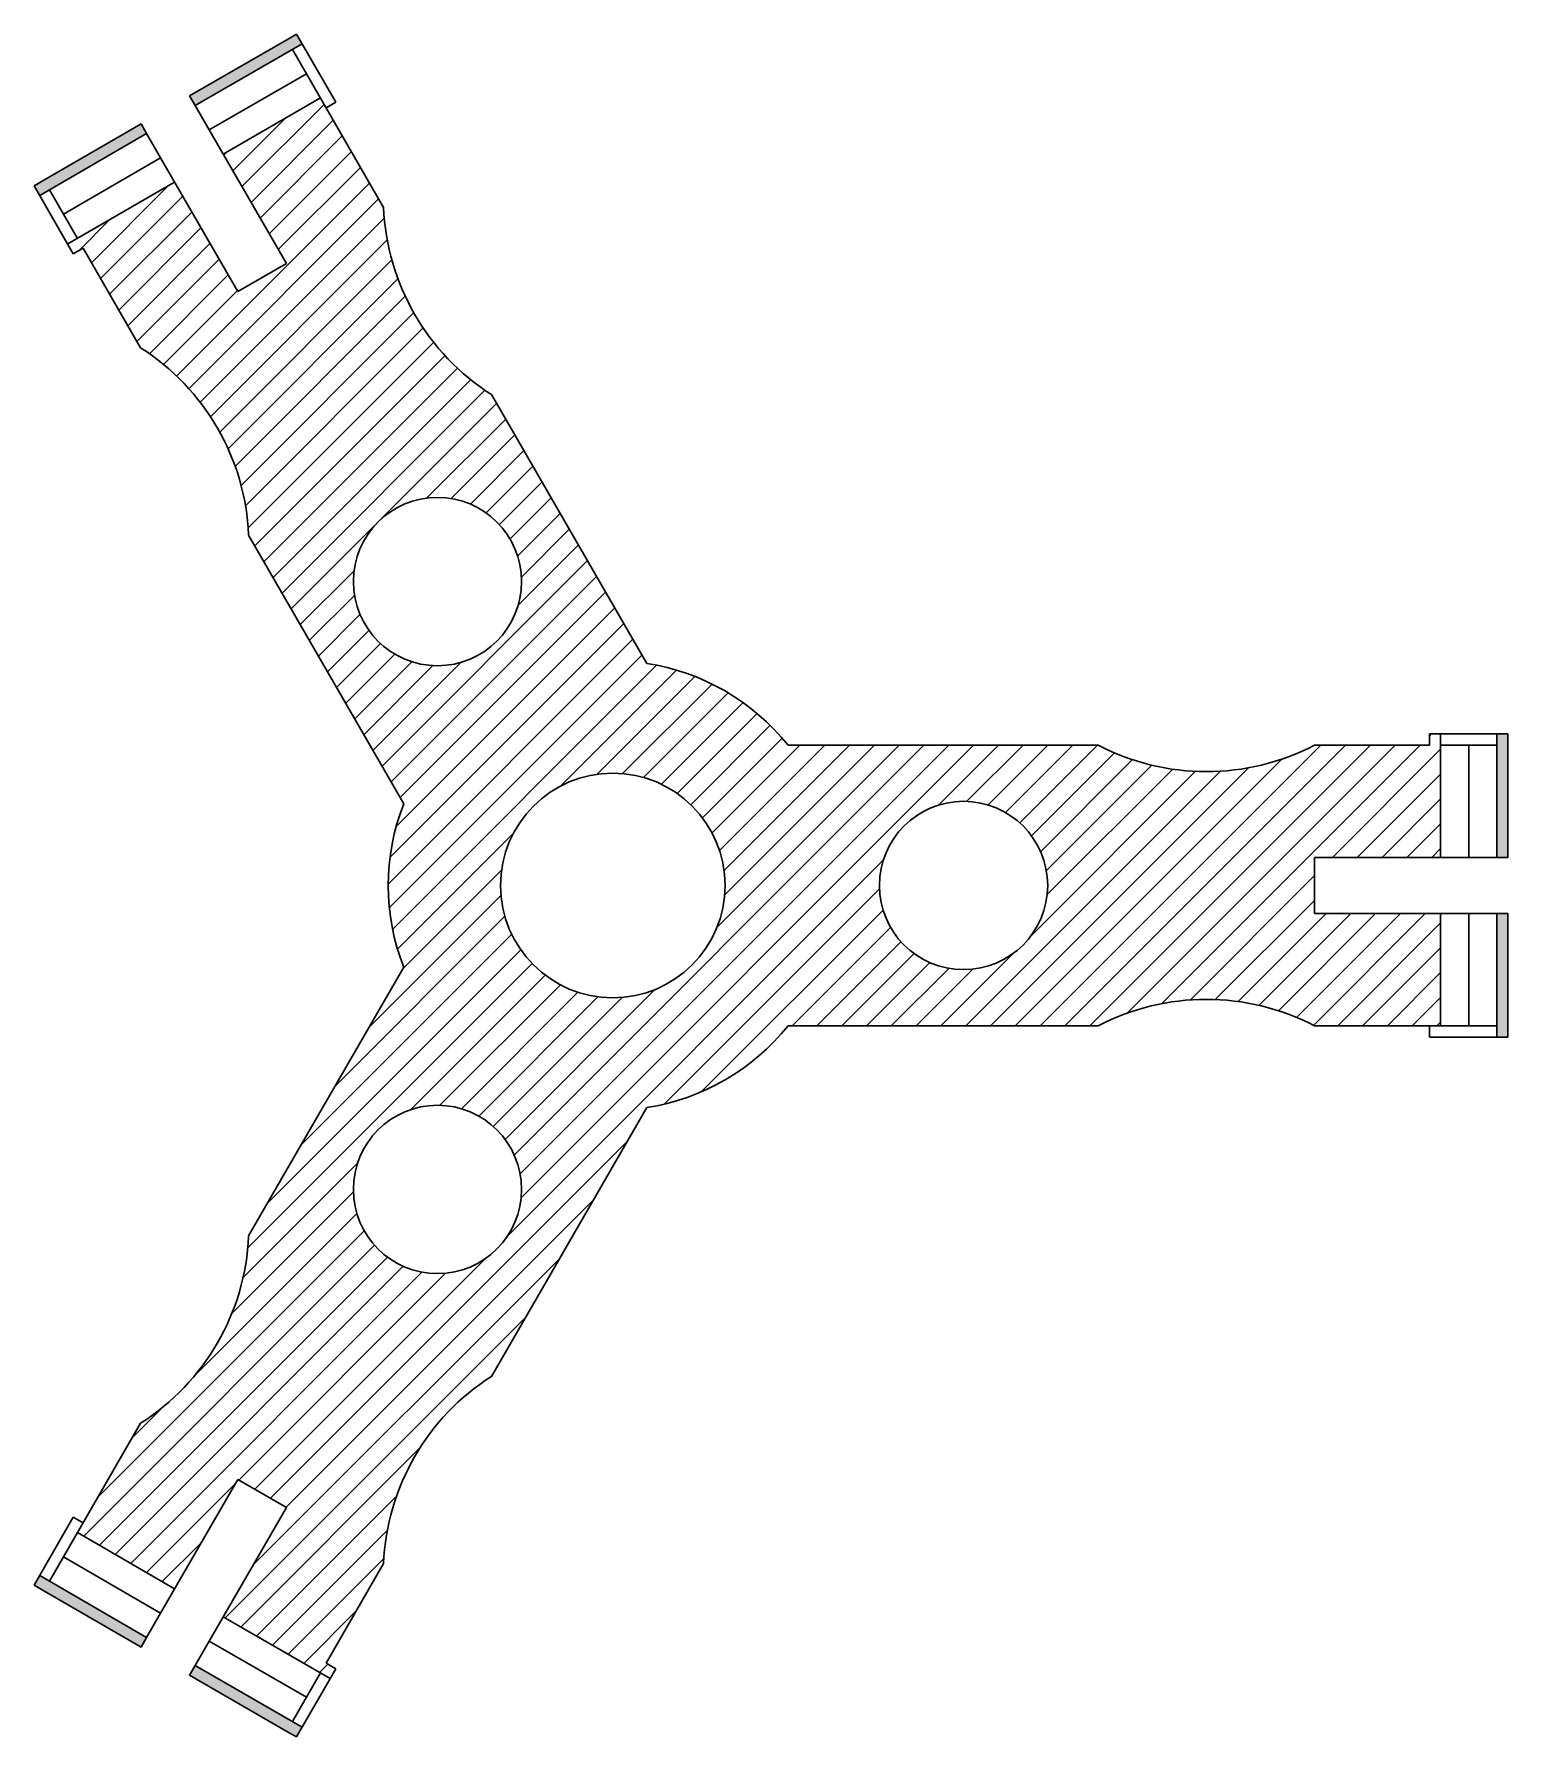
# Model space of a CAD drawing. Header units: inches. Extents: x 1221 to 2388, y 189 to 1537.
import ezdxf

# ---------------------------------------------------------------- set-up
doc = ezdxf.new("R2010")
doc.units = ezdxf.units.IN
doc.header["$MEASUREMENT"] = 0
for name, color, linetype, lineweight, plot in [('Hasura', 40, 'Continuous', 30, False), ('Interior', 4, 'Continuous', 30, False), ('Perimetur', 6, 'Continuous', 30, False)]:
    doc.layers.add(name, color=color, linetype=linetype, lineweight=lineweight, plot=plot)

msp = doc.modelspace()

# ---------------------------------------------------------------- hatches: boundary and pattern name
at = {"layer": 'Hasura'}
h = msp.add_hatch(dxfattribs=at)
h.set_pattern_fill('ANSI31', color=256, scale=111.075031)
h.set_pattern_definition([(45, (-1024.092, -1975.84), (-9.81774, 9.81774), [])])
h.paths.add_polyline_path([(1498.1, 1399.6), (1448.2, 1486.2), (1371.2, 1441.7), (1421.2, 1355.2), (1401.9, 1344.1), (1382.7, 1333), (1332.7, 1419.5), (1248.1, 1370.7), (1252.5, 1363), (1260.2, 1367.4), (1305.7, 1288.5, -0.244778), (1391.3, 1140.4), (1514.1, 927.7, 0.188209), (1514.1, 798.5), (1391.3, 585.8, -0.244778), (1305.7, 437.7), (1255.8, 351.1), (1332.7, 306.7), (1382.7, 393.2), (1401.9, 382.1), (1421.2, 371), (1371.2, 284.4), (1455.8, 235.6), (1460.3, 243.3), (1452.6, 247.7), (1498.1, 326.6, -0.244778), (1583.7, 474.7), (1706.5, 687.4, 0.188209), (1818.4, 752), (2064, 752, -0.244778), (2235, 752), (2335, 752), (2335, 840.9), (2235, 840.9), (2235, 863.1), (2235, 885.3), (2335, 885.3), (2335, 983.1), (2326.1, 983.1), (2326.1, 974.2), (2235, 974.2, -0.244778), (2064, 974.2), (1818.4, 974.2, 0.188209), (1706.5, 1038.8), (1583.7, 1251.5, -0.244778)])
h.paths.add_polyline_path([(1607.4, 1103.6, -1), (1474.1, 1103.6, -1)], flags=16)
h.paths.add_polyline_path([(1768.5, 863.1, -1), (1590.8, 863.1, -1)], flags=16)
h.paths.add_polyline_path([(2024, 863.1, -1), (1890.7, 863.1, -1)], flags=16)
h.paths.add_polyline_path([(1607.4, 622.6, -1), (1474.1, 622.6, -1)], flags=16)
at = {"layer": 'Perimetur'}
h = msp.add_hatch(color=256, dxfattribs=at)
h.dxf.hatch_style = 1
h.paths.add_polyline_path([(1344.5, 1487.9), (1349, 1480.2), (1433.6, 1529.1), (1429.2, 1536.8), (1421.5, 1532.3)])
h.paths.add_polyline_path([(1229.1, 1421.3), (1221.4, 1416.8), (1225.9, 1409.1), (1310.5, 1458), (1306.1, 1465.7)])
h.paths.add_polyline_path([(2388.3, 974.2), (2388.3, 983.1), (2379.4, 983.1), (2379.4, 885.3), (2388.3, 885.3)])
h.paths.add_polyline_path([(2388.3, 840.9), (2379.4, 840.9), (2379.4, 743.1), (2388.3, 743.1), (2388.3, 752)])
h.paths.add_polyline_path([(1306.1, 260.5), (1310.5, 268.2), (1225.9, 317.1), (1221.4, 309.4), (1229.1, 304.9)])
h.paths.add_polyline_path([(1349, 246), (1344.5, 238.3), (1421.5, 193.8), (1429.2, 189.4), (1433.6, 197.1)])

# ---------------------------------------------------------------- linework, layer by layer
at = {"layer": 'Interior'}
for p, q in [((1360.1, 1461), (1437, 1505.4)), ((1448.2, 1486.2), (1371.2, 1441.7)), ((1321.6, 1438.8), (1244.7, 1394.3)), ((1248.1, 1370.7), (1332.7, 1419.5)), ((2357.2, 885.3), (2357.2, 974.2)), ((2379.4, 885.3), (2379.4, 983.1)), ((2335, 752), (2335, 840.9)), ((2357.2, 840.9), (2357.2, 752)), ((1255.8, 351.1), (1332.7, 306.7)), ((1321.6, 287.4), (1244.7, 331.9)), ((1310.5, 268.2), (1225.9, 317.1)), ((1306.1, 260.5), (1229.1, 304.9)), ((1455.8, 235.6), (1371.2, 284.4)), ((1360.1, 265.2), (1437, 220.8)), ((1349, 246), (1433.6, 197.1)), ((1344.5, 238.3), (1421.5, 193.8))]:
    msp.add_line(p, q, dxfattribs=at)
for centre, radius in [((1540.8, 1103.6), 66.6), ((1679.6, 863.1), 88.9), ((1957.3, 863.1), 66.6), ((1540.8, 622.6), 66.6)]:
    msp.add_circle(centre, radius, dxfattribs=at)
at = {"layer": 'Perimetur'}
for p, q in [((1421.5, 1532.3), (1429.2, 1536.8)), ((1429.2, 1536.8), (1460.3, 1482.9)), ((1344.5, 1487.9), (1421.5, 1532.3)), ((1349, 1480.2), (1433.6, 1529.1)), ((1437, 1505.4), (1425.9, 1524.7)), ((1437, 1505.4), (1498.1, 1399.6)), ((1349, 1480.2), (1344.5, 1487.9)), ((1460.3, 1482.9), (1452.6, 1478.5)), ((1360.1, 1461), (1349, 1480.2)), ((1310.5, 1458), (1225.9, 1409.1)), ((1306.1, 1465.7), (1229.1, 1421.3)), ((1310.5, 1458), (1306.1, 1465.7)), ((1321.6, 1438.8), (1310.5, 1458)), ((1421.2, 1355.2), (1360.1, 1461)), ((1382.7, 1333), (1321.6, 1438.8)), ((1229.1, 1421.3), (1221.4, 1416.8)), ((1221.4, 1416.8), (1252.5, 1363)), ((1255.8, 1375.1), (1233.6, 1413.6)), ((1252.5, 1363), (1260.2, 1367.4)), ((1305.7, 1288.5), (1260.2, 1367.4)), ((1401.9, 1344.1), (1421.2, 1355.2)), ((1401.9, 1344.1), (1382.7, 1333)), ((1305.7, 1288.5), (1305.7, 1288.5)), ((1583.7, 1251.5), (1706.5, 1038.8)), ((1391.3, 1140.4), (1514.1, 927.7)), ((2064, 974.2), (1818.4, 974.2)), ((2235, 974.2), (2326.1, 974.2)), ((2235, 974.2), (2235, 974.2)), ((2388.3, 983.1), (2326.1, 983.1)), ((2326.1, 983.1), (2326.1, 974.2)), ((2335, 983.1), (2335, 885.3)), ((2335, 974.2), (2379.4, 974.2)), ((2388.3, 974.2), (2388.3, 983.1)), ((2388.3, 885.3), (2388.3, 974.2)), ((2235, 863.1), (2235, 885.3)), ((2235, 885.3), (2357.2, 885.3)), ((2357.2, 885.3), (2379.4, 885.3)), ((2379.4, 885.3), (2388.3, 885.3)), ((2235, 863.1), (2235, 840.9)), ((2235, 840.9), (2357.2, 840.9)), ((2357.2, 840.9), (2379.4, 840.9)), ((2379.4, 840.9), (2379.4, 743.1)), ((2379.4, 840.9), (2388.3, 840.9)), ((2388.3, 840.9), (2388.3, 752)), ((1391.3, 585.8), (1514.1, 798.5)), ((2064, 752), (1818.4, 752)), ((2357.2, 752), (2235, 752)), ((2326.1, 743.1), (2326.1, 752)), ((2388.3, 743.1), (2326.1, 743.1)), ((2357.2, 752), (2379.4, 752)), ((2388.3, 752), (2388.3, 743.1)), ((1583.7, 474.7), (1706.5, 687.4)), ((1244.7, 331.9), (1305.7, 437.7)), ((1382.7, 393.2), (1321.6, 287.4)), ((1401.9, 382.1), (1382.7, 393.2)), ((1401.9, 382.1), (1421.2, 371)), ((1421.2, 371), (1360.1, 265.2)), ((1221.4, 309.4), (1252.5, 363.2)), ((1252.5, 363.2), (1260.2, 358.8)), ((1244.7, 331.9), (1233.6, 312.6)), ((1498.1, 326.6), (1452.6, 247.7)), ((1498.1, 326.6), (1498.1, 326.6)), ((1229.1, 304.9), (1221.4, 309.4)), ((1321.6, 287.4), (1310.5, 268.2)), ((1310.5, 268.2), (1306.1, 260.5)), ((1360.1, 265.2), (1349, 246)), ((1349, 246), (1344.5, 238.3)), ((1429.2, 189.4), (1460.3, 243.3)), ((1460.3, 243.3), (1452.6, 247.7)), ((1448.2, 240), (1425.9, 201.5)), ((1421.5, 193.8), (1429.2, 189.4))]:
    msp.add_line(p, q, dxfattribs=at)
for centre, radius, start, end in [((1683.1, 1407.7), 185.2, 182.4914, 237.5086), ((1206.3, 1132.4), 185.2, 2.4914, 57.5086), ((1679.6, 863.1), 177.7, 38.6822, 81.3178), ((2149.5, 1138.4), 185.2, 242.4914, 297.5086), ((1679.6, 863.1), 177.7, 158.6822, 201.3178), ((2149.5, 587.8), 185.2, 62.4914, 117.5086), ((1679.6, 863.1), 177.7, 278.6822, 321.3178), ((1206.3, 593.8), 185.2, 302.4914, 357.5086), ((1683.1, 318.5), 185.2, 122.4914, 177.5086)]:
    msp.add_arc(centre, radius, start, end, dxfattribs=at)

doc.saveas('drawing.dxf')
